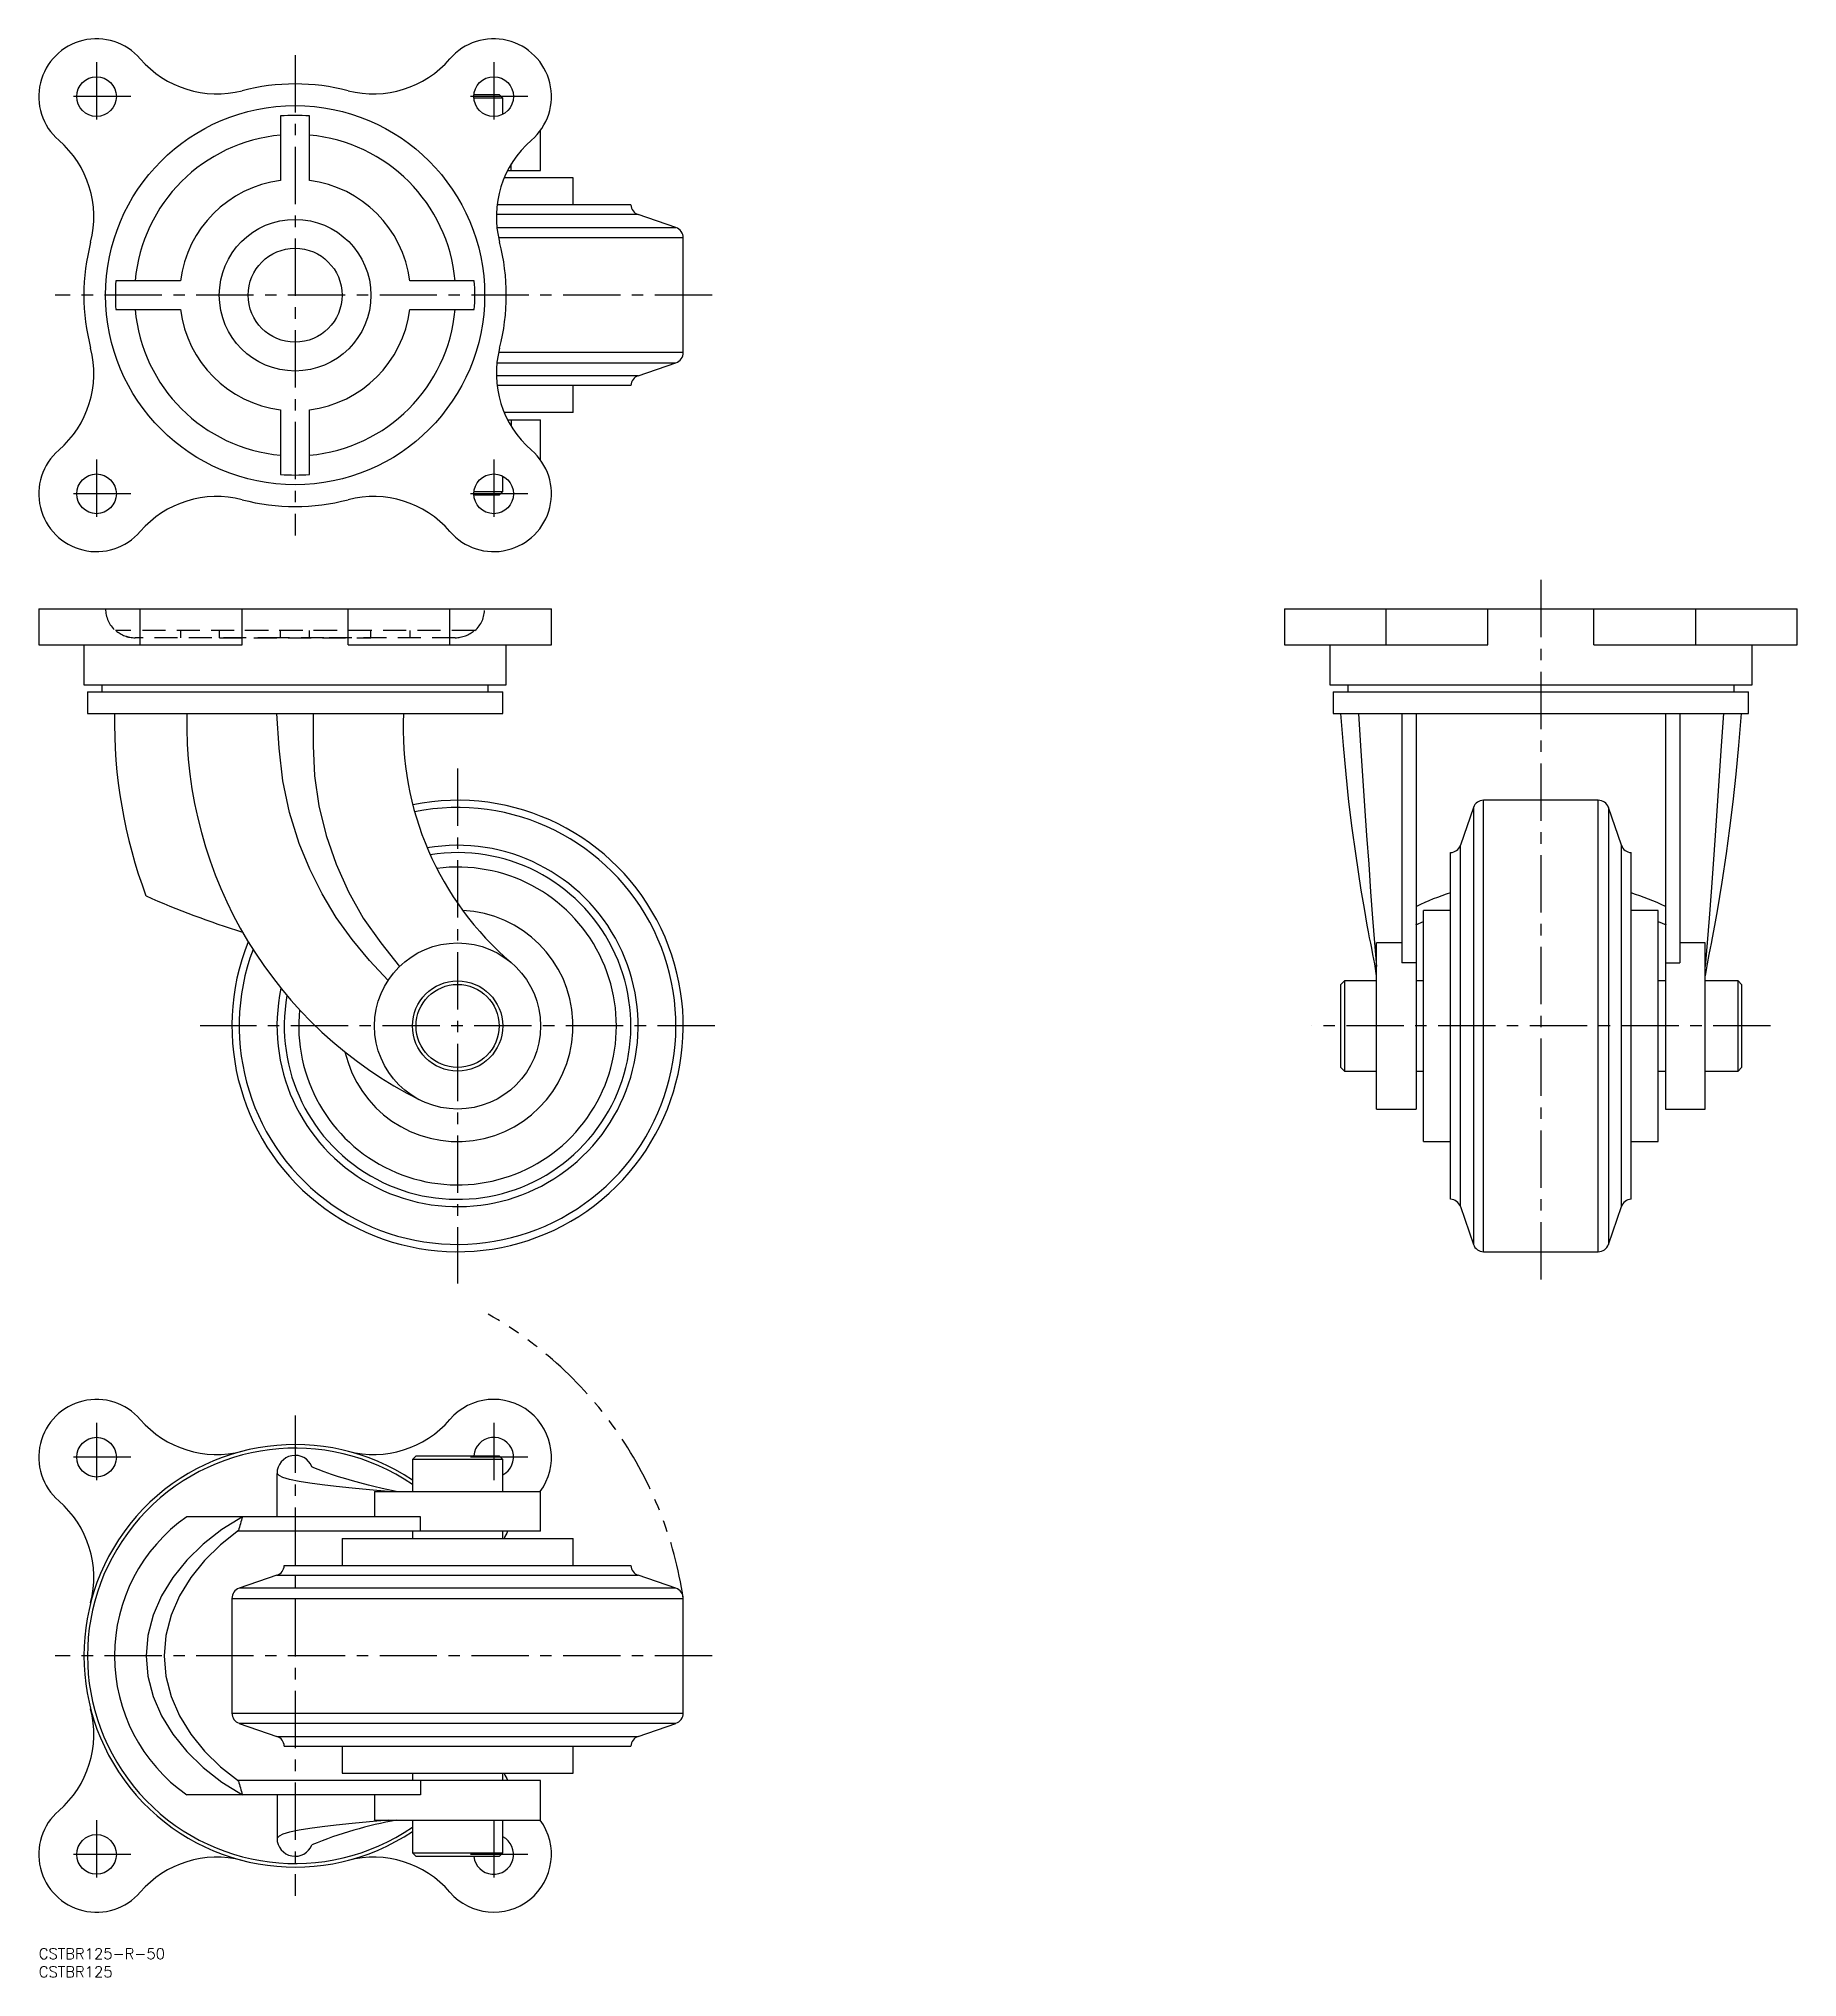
# Model space of a CAD drawing. Extents: x 0 to 487, y -8 to 529.
import ezdxf

# ---------------------------------------------------------------- set-up
doc = ezdxf.new("R2010")
doc.units = 0
doc.header["$LTSCALE"] = 0.5
for name, pattern in [('CENTER', [50.8, 31.75, -6.35, 6.35, -6.35]), ('DASHED', [19.05, 12.7, -6.35]), ('PHANTOM', [63.5, 31.75, -6.35, 6.35, -6.35, 6.35, -6.35])]:
    doc.linetypes.add(name, pattern=pattern)
for name, color, linetype in [('MSM_CENTER', 1, 'CENTER'), ('MSM_CONTINUOUS', 7, 'CONTINUOUS'), ('MSM_DASHED', 4, 'DASHED'), ('MSM_IMAGINARY', 6, 'PHANTOM'), ('MSM_PART_NUMBER', 7, 'CONTINUOUS')]:
    doc.layers.add(name, color=color, linetype=linetype)
doc.styles.get("Standard").update_dxf_attribs({"font": 'txt.shx', "height": 3, "bigfont": 'bigfont.shx'})

# ---------------------------------------------------------------- blocks, each defined once
blk = doc.blocks.new('*U2')
at = {"layer": 'MSM_PART_NUMBER'}
blk.add_text('CSTBR125-R-50', height=3, dxfattribs=at).set_placement((0, -3))
blk = doc.blocks.new('*U3')
at = {"layer": 'MSM_PART_NUMBER'}
blk.add_text('CSTBR125', height=3, dxfattribs=at).set_placement((0, -8))

msp = doc.modelspace()

# ---------------------------------------------------------------- linework, layer by layer
at = {"layer": 'MSM_CENTER'}
for p, q in [((16, 522.25), (16, 503.25)), ((71, 524.25), (71, 391.25)), ((126, 522.25), (126, 503.25)), ((25.5, 512.75), (6.5, 512.75)), ((135.5, 512.75), (116.5, 512.75)), ((186.5, 457.75), (4.5, 457.75)), ((16, 412.25), (16, 393.25)), ((126, 412.25), (126, 393.25)), ((25.5, 402.75), (6.5, 402.75)), ((135.5, 402.75), (116.5, 402.75)), ((416.05, 378.9), (416.05, 184.9)), ((116, 326.67), (116, 184.13)), ((187.27, 255.4), (44.73, 255.4)), ((479.65, 255.4), (352.65, 255.4)), ((16, 145.5), (16, 126.5)), ((71, 147.5), (71, 14.5)), ((126, 145.5), (126, 126.5)), ((25.5, 136), (6.5, 136)), ((135.5, 136), (116.5, 136)), ((186.5, 81), (4.5, 81)), ((16, 35.5), (16, 16.5)), ((126, 35.5), (126, 16.5)), ((25.5, 26), (6.5, 26)), ((135.5, 26), (116.5, 26))]:
    msp.add_line(p, q, dxfattribs=at)
at = {"layer": 'MSM_CONTINUOUS'}
for p, q in [((128.5, 512.35), (120.51, 512.35)), ((120.53, 513.35), (127.5, 513.35)), ((128.5, 512.35), (127.5, 513.35)), ((128.5, 507.86), (128.5, 512.35)), ((67, 507.39), (67, 489.5)), ((75, 489.5), (75, 507.39)), ((139, 503.25), (138.87, 503.25)), ((139, 492.25), (139, 503.25)), ((130.89, 492.25), (130.89, 494.11)), ((148, 490.25), (128.91, 490.25)), ((129.84, 492.25), (139, 492.25)), ((148, 482.75), (148, 490.25)), ((166.02, 480.06), (126.75, 480.06)), ((164, 482.75), (126.94, 482.75)), ((176.48, 476.45), (166.02, 480.06)), ((126.9, 476.45), (176.48, 476.45)), ((178.5, 473.62), (127.35, 473.62)), ((178.5, 441.89), (178.5, 473.62)), ((39.25, 461.75), (21.37, 461.75)), ((120.63, 461.75), (102.75, 461.75)), ((21.37, 453.75), (39.25, 453.75)), ((102.75, 453.75), (120.63, 453.75)), ((178.5, 441.89), (127.35, 441.89)), ((166.02, 435.45), (126.75, 435.45)), ((126.9, 439.06), (176.48, 439.06)), ((166.02, 435.45), (176.48, 439.06)), ((164, 432.75), (126.94, 432.75)), ((148, 425.25), (148, 432.75)), ((67, 426.01), (67, 408.12)), ((75, 408.12), (75, 426.01)), ((148, 425.25), (128.91, 425.25)), ((129.84, 423.25), (139, 423.25)), ((130.89, 423.25), (130.89, 421.4)), ((139, 412.25), (139, 423.25)), ((139, 412.25), (138.87, 412.25)), ((120.53, 403.35), (128.5, 403.35)), ((127.5, 402.35), (128.5, 403.35)), ((128.5, 403.35), (128.5, 407.65)), ((127.5, 402.35), (120.51, 402.35)), ((0, 370.9), (0, 360.9)), ((0, 370.9), (142, 370.9)), ((28.12, 360.9), (28.12, 370.9)), ((56.34, 360.9), (56.34, 370.9)), ((85.66, 360.9), (85.66, 370.9)), ((113.88, 360.9), (113.88, 370.9)), ((142, 360.9), (142, 370.9)), ((345.05, 370.9), (345.05, 360.9)), ((345.05, 370.9), (487.05, 370.9)), ((373.17, 360.9), (373.17, 370.9)), ((401.39, 360.9), (401.39, 370.9)), ((430.72, 360.9), (430.72, 370.9)), ((458.94, 360.9), (458.94, 370.9)), ((487.05, 360.9), (487.05, 370.9)), ((0, 360.9), (56.34, 360.9)), ((12.5, 360.9), (12.5, 349.9)), ((85.66, 360.9), (142, 360.9)), ((129.5, 349.9), (129.5, 360.9)), ((345.05, 360.9), (401.39, 360.9)), ((357.55, 360.9), (357.55, 349.9)), ((430.72, 360.9), (487.05, 360.9)), ((474.55, 349.9), (474.55, 360.9)), ((12.5, 349.9), (129.5, 349.9)), ((17.5, 349.9), (17.5, 347.9)), ((124.5, 347.9), (124.5, 349.9)), ((357.55, 349.9), (474.55, 349.9)), ((362.55, 349.9), (362.55, 347.9)), ((469.55, 347.9), (469.55, 349.9)), ((13.5, 347.9), (13.5, 341.9)), ((13.5, 347.9), (128.5, 347.9)), ((128.5, 341.9), (128.5, 347.9)), ((358.55, 347.9), (358.55, 341.9)), ((358.55, 347.9), (473.55, 347.9)), ((473.55, 341.9), (473.55, 347.9)), ((13.5, 341.9), (128.5, 341.9)), ((66.62, 332.32), (65.97, 341.9)), ((76, 341.9), (76, 333.01)), ((358.55, 341.9), (473.55, 341.9)), ((360.51, 341.9), (361.26, 333.06)), ((365.52, 341.9), (366.11, 333.01)), ((377.55, 341.9), (377.55, 272.93)), ((381.55, 341.9), (381.55, 232.4)), ((450.55, 341.9), (450.55, 232.4)), ((454.55, 341.9), (454.55, 272.93)), ((466.59, 341.9), (465.99, 333.01)), ((470.85, 333.06), (471.6, 341.9)), ((76, 333.01), (76.39, 324.65)), ((361.26, 333.06), (361.99, 325.08)), ((366.11, 333.01), (366.67, 324.65)), ((465.99, 333.01), (465.43, 324.65)), ((470.12, 325.08), (470.85, 333.06)), ((67.64, 323.31), (66.62, 332.32)), ((69.44, 314.48), (67.64, 323.31)), ((76.39, 324.65), (77.55, 316.36)), ((361.99, 325.08), (362.8, 317.45)), ((366.67, 324.65), (367.23, 316.36)), ((465.43, 324.65), (464.87, 316.36)), ((469.3, 317.45), (470.12, 325.08)), ((362.8, 317.45), (363.71, 310.17)), ((431.91, 317.9), (400.19, 317.9)), ((400.19, 192.9), (400.19, 317.9)), ((431.91, 192.9), (431.91, 317.9)), ((468.4, 310.17), (469.3, 317.45)), ((72.17, 305.89), (69.44, 314.48)), ((77.55, 316.36), (79.59, 308.17)), ((367.23, 316.36), (367.79, 308.17)), ((397.36, 315.88), (393.75, 305.42)), ((397.36, 315.88), (397.36, 194.93)), ((438.36, 305.42), (434.75, 315.88)), ((434.75, 315.88), (434.75, 194.93)), ((464.87, 316.36), (464.31, 308.17)), ((79.59, 308.17), (82.4, 300.16)), ((363.71, 310.17), (364.68, 303.13)), ((367.79, 308.17), (368.35, 300.16)), ((464.31, 308.17), (463.75, 300.16)), ((467.42, 303.13), (468.4, 310.17)), ((75.09, 298.81), (72.17, 305.89)), ((364.68, 303.13), (365.43, 298.12)), ((391.05, 207.4), (391.05, 303.4)), ((393.75, 205.38), (393.75, 305.42)), ((438.36, 205.38), (438.36, 305.42)), ((441.05, 207.4), (441.05, 303.4)), ((466.23, 295.23), (467.42, 303.13)), ((78.49, 291.98), (75.09, 298.81)), ((82.4, 300.16), (85.79, 292.53)), ((365.43, 298.12), (366.22, 293.05)), ((368.35, 300.16), (368.9, 292.53)), ((463.75, 300.16), (463.2, 292.53)), ((464.93, 287.25), (466.23, 295.23)), ((82.37, 285.45), (78.49, 291.98)), ((85.79, 292.53), (89.89, 285.27)), ((366.22, 293.05), (367.06, 287.97)), ((368.9, 292.53), (369.45, 285.27)), ((463.2, 292.53), (462.65, 285.27)), ((86.77, 279.31), (82.37, 285.45)), ((89.89, 285.27), (94.7, 278.44)), ((367.06, 287.97), (367.88, 283.3)), ((369.45, 285.27), (370, 278.44)), ((391.05, 287.4), (383.55, 287.4)), ((383.55, 223.4), (383.55, 287.4)), ((448.55, 287.4), (441.05, 287.4)), ((448.55, 223.4), (448.55, 287.4)), ((462.65, 285.27), (462.1, 278.44)), ((464.21, 283.2), (464.93, 287.25)), ((91.64, 273.56), (86.77, 279.31)), ((367.88, 283.3), (368.21, 281.48)), ((368.21, 281.48), (368.53, 279.81)), ((368.53, 279.81), (368.82, 278.29)), ((381.39, 283.41), (383.55, 284.37)), ((448.55, 284.37), (450.72, 283.41)), ((463.29, 278.28), (463.58, 279.79)), ((463.58, 279.79), (464.21, 283.2)), ((94.7, 278.44), (99.93, 271.86)), ((368.82, 278.29), (369.09, 276.91)), ((369.09, 276.91), (369.43, 275.19)), ((369.43, 275.19), (369.93, 272.63)), ((370, 278.44), (370.55, 271.86)), ((377.55, 278.4), (370.55, 278.4)), ((370.55, 232.4), (370.55, 278.4)), ((461.55, 278.4), (454.55, 278.4)), ((462.1, 278.44), (461.55, 271.86)), ((461.55, 232.4), (461.55, 278.4)), ((462.17, 272.62), (462.68, 275.18)), ((462.68, 275.18), (463.02, 276.9)), ((463.02, 276.9), (463.29, 278.28)), ((96.75, 268), (91.64, 273.56)), ((369.93, 272.63), (370.45, 269.24)), ((381.55, 272.93), (377.55, 272.93)), ((450.55, 272.93), (454.55, 272.93)), ((461.66, 269.24), (462.17, 272.62)), ((361.65, 267.9), (360.65, 266.9)), ((360.65, 243.9), (360.65, 266.9)), ((370.55, 267.9), (361.65, 267.9)), ((361.65, 267.9), (361.65, 242.9)), ((383.55, 267.9), (381.55, 267.9)), ((450.55, 267.9), (448.55, 267.9)), ((470.65, 267.9), (461.55, 267.9)), ((471.65, 266.9), (470.65, 267.9)), ((470.65, 242.9), (470.65, 267.9)), ((471.65, 266.9), (471.65, 243.9)), ((360.65, 243.9), (361.65, 242.9)), ((361.65, 242.9), (370.55, 242.9)), ((381.55, 242.9), (383.55, 242.9)), ((448.55, 242.9), (450.55, 242.9)), ((461.55, 242.9), (470.65, 242.9)), ((470.65, 242.9), (471.65, 243.9)), ((370.55, 232.4), (381.55, 232.4)), ((450.55, 232.4), (461.55, 232.4)), ((383.55, 223.4), (391.05, 223.4)), ((441.05, 223.4), (448.55, 223.4)), ((393.75, 205.38), (397.36, 194.93)), ((434.75, 194.93), (438.36, 205.38)), ((400.19, 192.9), (431.91, 192.9)), ((104.5, 136.4), (103.5, 135.4)), ((103.5, 135.4), (103.5, 126.5)), ((128.5, 135.4), (103.5, 135.4)), ((104.5, 136.4), (127.5, 136.4)), ((128.5, 135.4), (127.5, 136.4)), ((128.5, 126.5), (128.5, 135.4)), ((66, 119.5), (66, 131.5)), ((66.62, 130.95), (66, 131.5)), ((67.64, 130.4), (66.62, 130.95)), ((69.44, 129.85), (67.64, 130.4)), ((72.17, 129.3), (69.44, 129.85)), ((75.09, 128.83), (72.17, 129.3)), ((78.49, 128.37), (75.09, 128.83)), ((76.16, 133.08), (75.65, 133.34)), ((77.38, 132.56), (76.16, 133.08)), ((79.02, 131.92), (77.38, 132.56)), ((81.06, 131.2), (79.02, 131.92)), ((83.03, 130.55), (81.06, 131.2)), ((85.01, 129.96), (83.03, 130.55)), ((86.94, 129.41), (85.01, 129.96)), ((88.9, 128.88), (86.94, 129.41)), ((91.3, 128.27), (88.9, 128.88)), ((82.37, 127.9), (78.49, 128.37)), ((86.77, 127.43), (82.37, 127.9)), ((91.64, 126.97), (86.77, 127.43)), ((92.84, 127.89), (91.3, 128.27)), ((96.75, 126.5), (91.64, 126.97)), ((95.09, 127.34), (92.84, 127.89)), ((93, 126.5), (93, 119.5)), ((93, 126.5), (139, 126.5)), ((99.03, 126.5), (95.09, 127.34)), ((139, 115.5), (139, 126.5)), ((105.73, 119.5), (40.98, 119.5)), ((56.43, 119.5), (50.72, 115.95)), ((105.73, 115.5), (105.73, 119.5)), ((50.72, 115.95), (45.55, 111.94)), ((55.31, 115.66), (50.31, 111.72)), ((55.08, 115.5), (55.31, 115.66)), ((139, 115.5), (55.08, 115.5)), ((84, 113.5), (84, 106)), ((84, 113.5), (148, 113.5)), ((103.5, 115.5), (103.5, 113.5)), ((128.5, 113.5), (128.5, 115.5)), ((148, 106), (148, 113.5)), ((40.99, 107.51), (37.11, 102.72)), ((45.55, 111.94), (40.99, 107.51)), ((45.88, 107.39), (42.11, 102.72)), ((50.31, 111.72), (45.88, 107.39)), ((37.11, 102.72), (33.97, 97.61)), ((42.11, 102.72), (38.97, 97.61)), ((65.98, 103.3), (55.52, 99.7)), ((65.98, 103.3), (166.02, 103.3)), ((68, 106), (164, 106)), ((176.48, 99.7), (166.02, 103.3)), ((33.97, 97.61), (31.65, 92.23)), ((38.97, 97.61), (36.65, 92.23)), ((53.5, 96.86), (53.5, 65.14)), ((53.5, 96.86), (178.5, 96.86)), ((176.48, 99.7), (55.52, 99.7)), ((178.5, 65.14), (178.5, 96.86)), ((31.65, 92.23), (30.2, 86.66)), ((36.65, 92.23), (35.2, 86.66)), ((30.2, 86.66), (29.71, 81)), ((35.2, 86.66), (34.71, 81)), ((29.71, 81), (30.2, 75.34)), ((34.71, 81), (35.2, 75.34)), ((30.2, 75.34), (31.65, 69.77)), ((35.2, 75.34), (36.65, 69.77)), ((31.65, 69.77), (33.97, 64.39)), ((36.65, 69.77), (38.97, 64.39)), ((53.5, 65.14), (178.5, 65.14)), ((33.97, 64.39), (37.11, 59.28)), ((37.11, 59.28), (40.99, 54.49)), ((38.97, 64.39), (42.11, 59.28)), ((42.11, 59.28), (45.88, 54.61)), ((55.52, 62.3), (65.98, 58.7)), ((176.48, 62.3), (55.52, 62.3)), ((166.02, 58.7), (176.48, 62.3)), ((40.99, 54.49), (45.55, 50.06)), ((45.88, 54.61), (50.31, 50.28)), ((65.98, 58.7), (166.02, 58.7)), ((68, 56), (164, 56)), ((84, 56), (84, 48.5)), ((148, 48.5), (148, 56)), ((45.55, 50.06), (50.72, 46.05)), ((50.31, 50.28), (55.31, 46.34)), ((84, 48.5), (148, 48.5)), ((103.5, 48.5), (103.5, 46.5)), ((128.5, 46.5), (128.5, 48.5)), ((50.72, 46.05), (56.43, 42.5)), ((55.08, 46.5), (55.31, 46.34)), ((139, 46.5), (55.08, 46.5)), ((105.73, 46.5), (105.73, 42.5)), ((139, 35.5), (139, 46.5)), ((105.73, 42.5), (40.98, 42.5)), ((66, 42.5), (66, 30.5)), ((93, 42.5), (93, 35.5)), ((72.17, 32.7), (69.44, 32.15)), ((75.09, 33.17), (72.17, 32.7)), ((78.49, 33.63), (75.09, 33.17)), ((82.37, 34.1), (78.49, 33.63)), ((86.77, 34.57), (82.37, 34.1)), ((91.64, 35.03), (86.77, 34.57)), ((96.75, 35.5), (91.64, 35.03)), ((93, 35.5), (139, 35.5)), ((103.5, 35.5), (103.5, 26.4)), ((128.5, 26.4), (128.5, 35.5)), ((66.62, 31.05), (66, 30.5)), ((67.64, 31.6), (66.62, 31.05)), ((69.44, 32.15), (67.64, 31.6)), ((103.5, 26.4), (104.5, 25.4)), ((103.5, 26.4), (128.5, 26.4)), ((127.5, 25.4), (104.5, 25.4)), ((127.5, 25.4), (128.5, 26.4))]:
    msp.add_line(p, q, dxfattribs=at)
for centre, radius in [((16, 512.75), 5.5), ((126, 512.75), 5.5), ((71, 457.75), 52.5), ((71, 457.75), 21), ((71, 457.75), 13), ((16, 402.75), 5.5), ((126, 402.75), 5.5), ((116, 255.4), 23), ((116, 255.4), 12.5), ((116, 255.4), 11.5), ((16, 136), 5.5), ((16, 26), 5.5)]:
    msp.add_circle(centre, radius, dxfattribs=at)
for centre, radius, start, end in [((16, 512.75), 16, 40.7794, 229.2206), ((126, 512.75), 16, 310.7794, 139.2206), ((49.32, 541.49), 28, 220.7794, 284.5164), ((92.68, 541.49), 28, 255.4836, 319.2206), ((71, 457.75), 58.5, 75.4836, 104.5164), ((71, 457.75), 49.79, 85.3922, 94.6078), ((-12.74, 479.44), 28, 345.4836, 49.2206), ((71, 457.75), 44.5, 95.1571, 174.8429), ((71, 457.75), 44.5, 5.1571, 84.8429), ((154.74, 479.44), 28, 130.7794, 194.5164), ((71, 457.75), 32, 97.1808, 172.8192), ((71, 457.75), 32, 7.1808, 82.8192), ((167, 482.89), 3, 182.6747, 250.9744), ((71, 457.75), 58.5, 165.4836, 194.5164), ((71, 457.75), 58.5, 345.4836, 14.5164), ((175.5, 473.62), 3, 0, 70.9744), ((71, 457.75), 49.79, 175.3922, 184.6078), ((71, 457.75), 49.79, 355.3922, 4.6078), ((71, 457.75), 44.5, 185.1571, 264.8429), ((71, 457.75), 32, 187.1808, 262.8192), ((71, 457.75), 44.5, 275.1571, 354.8429), ((71, 457.75), 32, 277.1808, 352.8192), ((-12.74, 436.07), 28, 310.7794, 14.5164), ((154.74, 436.07), 28, 165.4836, 229.2206), ((175.5, 441.89), 3, 289.0256, 0), ((167, 432.61), 3, 109.0256, 177.3253), ((16, 402.75), 16, 130.7794, 319.2206), ((126, 402.75), 16, 220.7794, 49.2206), ((71, 457.75), 49.79, 265.3922, 274.6078), ((49.32, 374.02), 28, 75.4836, 139.2206), ((71, 457.75), 58.5, 255.4836, 284.5164), ((92.68, 374.02), 28, 40.7794, 104.5164), ((157.98, 339.51), 137, 178.9972, 200.5558), ((157.98, 339.51), 117, 178.826, 243.4714), ((185.92, 337.72), 85, 177.1756, 229.6536), ((116, 255.4), 62.5, 158.093, 101.4713), ((400.19, 314.9), 3, 90, 160.9744), ((431.91, 314.9), 3, 19.0256, 90), ((116, 255.4), 60.48, 159.5065, 101.3521), ((116, 255.4), 50.02, 167.9504, 99.6801), ((116, 255.4), 48, 169.879, 99.0844), ((390.91, 306.4), 3, 272.6747, 340.9744), ((441.19, 306.4), 3, 199.0256, 267.3253), ((116, 255.4), 44, 174.12, 97.5271), ((129.52, 517.45), 247.1, 246.1746, 252.7945), ((408.78, 233.58), 61.28, 106.811, 116.3742), ((418.7, 221.88), 73.83, 64.4397, 72.3751), ((116, 255.4), 32, 193.0004, 87.434), ((390.91, 204.41), 3, 19.0256, 87.3253), ((441.19, 204.41), 3, 92.6747, 160.9744), ((400.19, 195.9), 3, 199.0256, 270), ((431.91, 195.9), 3, 270, 340.9744), ((16, 136), 16, 40.7794, 229.2206), ((126, 136), 16, 323.5764, 139.2206), ((49.32, 164.74), 28, 220.7794, 284.5164), ((92.68, 164.74), 28, 255.4836, 319.2206), ((126, 136), 5.5, 297.0357, 175.8002), ((71, 81), 58.5, 56.251, 303.749), ((71, 81), 57.5, 55.5826, 304.4174), ((71, 131.5), 5, 21.5497, 180), ((-12.74, 102.68), 28, 345.4836, 49.2206), ((68.04, 81), 47.06, 125.0978, 234.9022), ((122.99, 97.98), 69.95, 162.0836, 165.3575), ((154.74, 102.68), 28, 152.7555, 157.2718), ((65, 106.14), 3, 289.0256, 357.3253), ((167, 106.14), 3, 182.6747, 250.9744), ((56.5, 96.86), 3, 109.0256, 180), ((175.5, 96.86), 3, 0, 70.9744), ((-12.74, 59.32), 28, 310.7794, 14.5164), ((56.5, 65.14), 3, 180, 250.9744), ((175.5, 65.14), 3, 289.0256, 0), ((65, 55.86), 3, 2.6747, 70.9744), ((167, 55.86), 3, 109.0256, 177.3253), ((154.74, 59.32), 28, 202.7282, 207.2445), ((122.99, 64.02), 69.95, 194.6425, 197.9164), ((16, 26), 16, 130.7794, 319.2206), ((119.57, -78.54), 115.85, 100.143, 112.2774), ((126, 26), 16, 220.7794, 36.4236), ((71, 30.5), 5, 180, 338.4503), ((126, 26), 5.5, 186.2337, 62.9643), ((49.32, -2.74), 28, 75.4836, 139.2206), ((92.68, -2.74), 28, 40.7794, 104.5164)]:
    msp.add_arc(centre, radius, start, end, dxfattribs=at)
at = {"layer": 'MSM_DASHED'}
for p, q in [((120.79, 364.9), (21.21, 364.9)), ((67, 362.9), (26.68, 362.9)), ((39.25, 364.9), (39.25, 362.9)), ((50, 364.9), (50, 362.9)), ((92, 364.9), (50.04, 364.9)), ((50.04, 362.9), (92, 362.9)), ((79, 362.9), (63.04, 362.9)), ((67, 362.9), (67, 364.9)), ((75, 362.9), (75, 364.9)), ((115.32, 362.9), (75, 362.9)), ((92, 362.9), (92, 364.9)), ((102.75, 364.9), (102.75, 362.9))]:
    msp.add_line(p, q, dxfattribs=at)
for centre, radius, start, end in [((26.5, 370.9), 8, 180, 228.5904), ((115.5, 370.9), 8, 311.4096, 0), ((26.68, 370.95), 8.04, 228.7092, 270.0184), ((26.68, 370.94), 8.04, 228.7011, 270.0265), ((115.32, 370.95), 8.04, 269.9838, 311.2886), ((115.32, 370.95), 8.04, 269.9756, 311.2968)]:
    msp.add_arc(centre, radius, start, end, dxfattribs=at)
at = {"layer": 'MSM_IMAGINARY'}
msp.add_arc((71, 81), 108.66, 8.3932, 60.5015, dxfattribs=at)

# ---------------------------------------------------------------- block references
at = {"layer": 'MSM_CONTINUOUS'}
for name in ['*U2', '*U3']:
    msp.add_blockref(name, (0, 0), dxfattribs=at)

doc.saveas('drawing.dxf')
